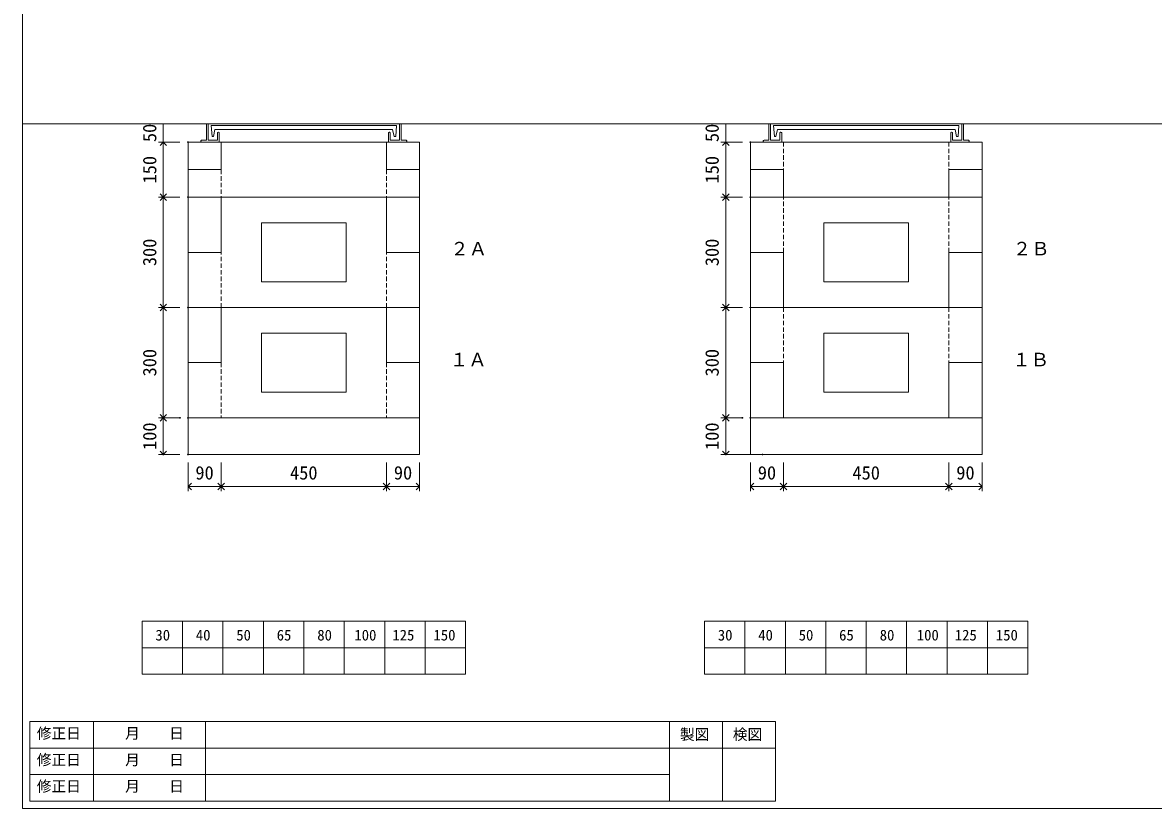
# Model space of a CAD drawing. Units: millimetres, scale not verified. Extents: x -4890 to 18490, y -2313 to 2312.
# Drawn here: x -1230 to 1846, y -1963 to 175 of the extents above; entities that cross this region are included whole.
import ezdxf
from ezdxf.enums import TextEntityAlignment as Align

# ---------------------------------------------------------------- set-up
doc = ezdxf.new("R2010")
doc.units = ezdxf.units.MM
doc.header["$LTSCALE"] = 10
doc.header["$PDMODE"] = 32
doc.header["$PDSIZE"] = 2
doc.linetypes.add('DASHED1', pattern=[1.8, 1.2, -0.6])
doc.layers.add('0-1_Defpoints', color=7, linetype='Continuous')
for name, color, linetype, lineweight in [('0-2_waku', 7, 'Continuous', 18), ('0-3_gaikei', 7, 'Continuous', 18), ('0-4_kakure', 7, 'Continuous', 18), ('0-5_sunpou', 7, 'Continuous', 5), ('0-8_hole', 7, 'Continuous', 18), ('0-9_uchigawa', 6, 'Continuous', 18), ('0-A_moji', 7, 'Continuous', 18), ('0-C_futa', 3, 'Continuous', 18), ('0-D_GL', 4, 'Continuous', 18)]:
    doc.layers.add(name, color=color, linetype=linetype, lineweight=lineweight)
doc.styles.add('ＭＳ ゴシック', font='')
doc.styles.get('ＭＳ ゴシック').set_extended_font_data('MS Gothic')

# ---------------------------------------------------------------- blocks, each defined once
blk = doc.blocks.new('_Open90')
at = {"layer": '0-5_sunpou'}
blk.add_line((0, 0), (-1, 0), dxfattribs=at)
blk.add_lwpolyline([(-0.5, 0.5), (0, 0), (-0.5, -0.5)], dxfattribs=at)
blk = doc.blocks.new('D7')
at = {"layer": '0-1_Defpoints'}
for p in [(667.32, 1891.86), (600.08, 1591.86), (667.32, 1591.86)]:
    blk.add_point(p, dxfattribs=at)
at = {"layer": '0-5_sunpou'}
for p, q in [((645.32, 1891.86), (587.08, 1891.86)), ((600.08, 1873.86), (600.08, 1609.86)), ((645.32, 1591.86), (587.08, 1591.86))]:
    blk.add_line(p, q, dxfattribs=at)
at = {"layer": '0-5_sunpou', "xscale": 18, "yscale": 18}
for p, rotation in [((600.08, 1891.86), 90), ((600.08, 1591.86), 270)]:
    blk.add_blockref('_Open90', p, dxfattribs=dict(at, rotation=rotation))
at = {"layer": '0-5_sunpou', "style": 'ＭＳ ゴシック'}
blk.add_text('300', height=36.66, rotation=90, dxfattribs=at).set_placement((592.08, 1704.36), align=Align.BOTTOM_LEFT)
blk = doc.blocks.new('D8')
at = {"layer": '0-1_Defpoints'}
for p in [(667.32, 1591.86), (600.08, 1291.86), (667.32, 1291.86)]:
    blk.add_point(p, dxfattribs=at)
at = {"layer": '0-5_sunpou'}
for p, q in [((645.32, 1591.86), (587.08, 1591.86)), ((600.08, 1573.86), (600.08, 1309.86)), ((645.32, 1291.86), (587.08, 1291.86))]:
    blk.add_line(p, q, dxfattribs=at)
at = {"layer": '0-5_sunpou', "xscale": 18, "yscale": 18}
for p, rotation in [((600.08, 1591.86), 90), ((600.08, 1291.86), 270)]:
    blk.add_blockref('_Open90', p, dxfattribs=dict(at, rotation=rotation))
at = {"layer": '0-5_sunpou', "style": 'ＭＳ ゴシック'}
blk.add_text('300', height=36.66, rotation=90, dxfattribs=at).set_placement((592.08, 1404.36), align=Align.BOTTOM_LEFT)
blk = doc.blocks.new('D9')
at = {"layer": '0-1_Defpoints'}
for p in [(667.32, 2041.86), (600.08, 1891.86), (667.32, 1891.86)]:
    blk.add_point(p, dxfattribs=at)
at = {"layer": '0-5_sunpou'}
for p, q in [((645.32, 2041.86), (587.08, 2041.86)), ((600.08, 2023.86), (600.08, 1909.86)), ((645.32, 1891.86), (587.08, 1891.86))]:
    blk.add_line(p, q, dxfattribs=at)
at = {"layer": '0-5_sunpou', "xscale": 18, "yscale": 18}
for p, rotation in [((600.08, 2041.86), 90), ((600.08, 1891.86), 270)]:
    blk.add_blockref('_Open90', p, dxfattribs=dict(at, rotation=rotation))
at = {"layer": '0-5_sunpou', "style": 'ＭＳ ゴシック'}
blk.add_text('150', height=36.66, rotation=90, dxfattribs=at).set_placement((592.08, 1929.36), align=Align.BOTTOM_LEFT)
blk = doc.blocks.new('D10')
at = {"layer": '0-1_Defpoints'}
for p in [(2197.32, 1591.86), (2130.08, 1291.86), (2197.32, 1291.86)]:
    blk.add_point(p, dxfattribs=at)
at = {"layer": '0-5_sunpou'}
for p, q in [((2175.32, 1591.86), (2117.08, 1591.86)), ((2130.08, 1573.86), (2130.08, 1309.86)), ((2175.32, 1291.86), (2117.08, 1291.86))]:
    blk.add_line(p, q, dxfattribs=at)
at = {"layer": '0-5_sunpou', "xscale": 18, "yscale": 18}
for p, rotation in [((2130.08, 1591.86), 90), ((2130.08, 1291.86), 270)]:
    blk.add_blockref('_Open90', p, dxfattribs=dict(at, rotation=rotation))
at = {"layer": '0-5_sunpou', "style": 'ＭＳ ゴシック'}
blk.add_text('300', height=36.66, rotation=90, dxfattribs=at).set_placement((2122.08, 1404.36), align=Align.BOTTOM_LEFT)
blk = doc.blocks.new('D11')
at = {"layer": '0-1_Defpoints'}
for p in [(2175.32, 1291.86), (2130.08, 1191.86), (2230.32, 1191.86)]:
    blk.add_point(p, dxfattribs=at)
at = {"layer": '0-5_sunpou'}
for p, q in [((2153.32, 1291.86), (2117.08, 1291.86)), ((2130.08, 1273.86), (2130.08, 1209.86)), ((2208.32, 1191.86), (2117.08, 1191.86))]:
    blk.add_line(p, q, dxfattribs=at)
at = {"layer": '0-5_sunpou', "xscale": 18, "yscale": 18}
for p, rotation in [((2130.08, 1291.86), 90), ((2130.08, 1191.86), 270)]:
    blk.add_blockref('_Open90', p, dxfattribs=dict(at, rotation=rotation))
at = {"layer": '0-5_sunpou', "style": 'ＭＳ ゴシック'}
blk.add_text('100', height=36.66, rotation=90, dxfattribs=at).set_placement((2122.08, 1204.36), align=Align.BOTTOM_LEFT)
blk = doc.blocks.new('D12')
at = {"layer": '0-1_Defpoints'}
for p in [(2197.32, 2041.86), (2130.08, 1891.86), (2197.32, 1891.86)]:
    blk.add_point(p, dxfattribs=at)
at = {"layer": '0-5_sunpou'}
for p, q in [((2175.32, 2041.86), (2117.08, 2041.86)), ((2130.08, 2023.86), (2130.08, 1909.86)), ((2175.32, 1891.86), (2117.08, 1891.86))]:
    blk.add_line(p, q, dxfattribs=at)
at = {"layer": '0-5_sunpou', "xscale": 18, "yscale": 18}
for p, rotation in [((2130.08, 2041.86), 90), ((2130.08, 1891.86), 270)]:
    blk.add_blockref('_Open90', p, dxfattribs=dict(at, rotation=rotation))
at = {"layer": '0-5_sunpou', "style": 'ＭＳ ゴシック'}
blk.add_text('150', height=36.66, rotation=90, dxfattribs=at).set_placement((2122.08, 1929.36), align=Align.BOTTOM_LEFT)
blk = doc.blocks.new('D13')
at = {"layer": '0-1_Defpoints'}
for p in [(2197.32, 1891.86), (2130.08, 1591.86), (2197.32, 1591.86)]:
    blk.add_point(p, dxfattribs=at)
at = {"layer": '0-5_sunpou'}
for p, q in [((2175.32, 1891.86), (2117.08, 1891.86)), ((2130.08, 1873.86), (2130.08, 1609.86)), ((2175.32, 1591.86), (2117.08, 1591.86))]:
    blk.add_line(p, q, dxfattribs=at)
at = {"layer": '0-5_sunpou', "xscale": 18, "yscale": 18}
for p, rotation in [((2130.08, 1891.86), 90), ((2130.08, 1591.86), 270)]:
    blk.add_blockref('_Open90', p, dxfattribs=dict(at, rotation=rotation))
at = {"layer": '0-5_sunpou', "style": 'ＭＳ ゴシック'}
blk.add_text('300', height=36.66, rotation=90, dxfattribs=at).set_placement((2122.08, 1704.36), align=Align.BOTTOM_LEFT)
blk = doc.blocks.new('D14')
at = {"layer": '0-1_Defpoints'}
for p in [(645.32, 1291.86), (600.08, 1191.86), (667.32, 1191.86)]:
    blk.add_point(p, dxfattribs=at)
at = {"layer": '0-5_sunpou'}
for p, q in [((623.32, 1291.86), (587.08, 1291.86)), ((600.08, 1273.86), (600.08, 1209.86)), ((645.32, 1191.86), (587.08, 1191.86))]:
    blk.add_line(p, q, dxfattribs=at)
at = {"layer": '0-5_sunpou', "xscale": 18, "yscale": 18}
for p, rotation in [((600.08, 1291.86), 90), ((600.08, 1191.86), 270)]:
    blk.add_blockref('_Open90', p, dxfattribs=dict(at, rotation=rotation))
at = {"layer": '0-5_sunpou', "style": 'ＭＳ ゴシック'}
blk.add_text('100', height=36.66, rotation=90, dxfattribs=at).set_placement((592.08, 1204.36), align=Align.BOTTOM_LEFT)

msp = doc.modelspace()

# ---------------------------------------------------------------- linework, layer by layer
at = {"layer": '0-2_waku'}
for p, q in [((-1229.76, 2312.43), (-1229.76, -1962.57)), ((-1229.76, 2312.43), (-1229.76, -1962.57)), ((-1229.76, 2312.43), (-1229.76, -1962.57)), ((-1229.76, 2312.43), (-1229.76, -1962.57)), ((-1229.76, 2312.43), (-1229.76, -1962.57)), ((-1229.76, 2312.43), (-1229.76, -1962.57)), ((-1229.76, 2312.43), (-1229.76, -1962.57)), ((-904.76, -1453.57), (-904.76, -1597.57)), ((-904.76, -1453.57), (-904.76, -1597.57)), ((-904.76, -1453.57), (-904.76, -1597.57)), ((-904.76, -1453.57), (-904.76, -1597.57)), ((-904.76, -1453.57), (-24.76, -1453.57)), ((-794.76, -1453.57), (-794.76, -1597.57)), ((-684.76, -1453.57), (-684.76, -1597.57)), ((-684.76, -1453.57), (-684.76, -1597.57)), ((-574.76, -1453.57), (-574.76, -1597.57)), ((-464.76, -1453.57), (-464.76, -1597.57)), ((-354.76, -1453.57), (-354.76, -1597.57)), ((-244.76, -1453.57), (-244.76, -1597.57)), ((-134.76, -1453.57), (-134.76, -1597.57)), ((-24.76, -1453.57), (-24.76, -1597.57)), ((625.24, -1453.57), (625.24, -1597.57)), ((625.24, -1453.57), (625.24, -1597.57)), ((625.24, -1453.57), (625.24, -1597.57)), ((625.24, -1453.57), (625.24, -1597.57)), ((625.24, -1453.57), (1505.24, -1453.57)), ((735.24, -1453.57), (735.24, -1597.57)), ((845.24, -1453.57), (845.24, -1597.57)), ((845.24, -1453.57), (845.24, -1597.57)), ((955.24, -1453.57), (955.24, -1597.57)), ((1065.24, -1453.57), (1065.24, -1597.57)), ((1175.24, -1453.57), (1175.24, -1597.57)), ((1285.24, -1453.57), (1285.24, -1597.57)), ((1395.24, -1453.57), (1395.24, -1597.57)), ((1505.24, -1453.57), (1505.24, -1597.57)), ((-1209.76, -1726.57), (-1209.76, -1942.57)), ((-1209.76, -1726.57), (818.24, -1726.57)), ((-1037.26, -1726.57), (-1037.26, -1942.57)), ((-732.26, -1726.57), (-732.26, -1942.57)), ((-732.26, -1726.57), (-732.26, -1942.57)), ((530.24, -1726.57), (530.24, -1942.57)), ((530.24, -1726.57), (530.24, -1942.57)), ((674.24, -1726.57), (674.24, -1942.57)), ((818.24, -1726.57), (818.24, -1942.57)), ((-1229.76, -1962.57), (4890.24, -1962.57)), ((-1229.76, -1962.57), (4890.24, -1962.57)), ((-1209.76, -1942.57), (818.24, -1942.57))]:
    msp.add_line(p, q, dxfattribs=at)
at = {"layer": '0-3_gaikei'}
for p, q in [((-779.76, -150.07), (-689.76, -150.07)), ((-779.76, -150.07), (-149.76, -150.07)), ((-779.76, -150.07), (-779.76, -300.07)), ((-689.76, -225.07), (-689.76, -150.07)), ((-239.76, -150.07), (-149.76, -150.07)), ((-239.76, -225.07), (-239.76, -150.07)), ((-149.76, -150.07), (-149.76, -300.07)), ((750.24, -150.07), (1380.24, -150.07)), ((750.24, -150.07), (1380.24, -150.07)), ((750.24, -150.07), (1380.24, -150.07)), ((750.24, -150.07), (1380.24, -150.07)), ((750.24, -150.07), (1380.24, -150.07)), ((750.24, -150.07), (840.24, -150.07)), ((750.24, -150.07), (750.24, -300.07)), ((1290.24, -150.07), (1380.24, -150.07)), ((1380.24, -150.07), (1380.24, -300.07)), ((-779.76, -225.07), (-689.76, -225.07)), ((-239.76, -225.07), (-149.76, -225.07)), ((750.24, -225.07), (840.24, -225.07)), ((840.24, -225.07), (840.24, -300.07)), ((1290.24, -225.07), (1290.24, -300.07)), ((1290.24, -225.07), (1380.24, -225.07)), ((-779.76, -300.07), (-149.76, -300.07)), ((-779.76, -940.07), (-779.76, -300.07)), ((-779.76, -300.07), (-149.76, -300.07)), ((-779.76, -300.07), (-149.76, -300.07)), ((-779.76, -300.07), (-149.76, -300.07)), ((-779.76, -300.07), (-149.76, -300.07)), ((-699.76, -300.07), (-229.76, -300.07)), ((-699.76, -300.07), (-229.76, -300.07)), ((-689.76, -300.07), (-689.76, -450.07)), ((-239.76, -300.07), (-239.76, -450.07)), ((-149.76, -940.07), (-149.76, -300.07)), ((750.24, -300.07), (1380.24, -300.07)), ((750.24, -300.07), (1380.24, -300.07)), ((750.24, -300.07), (1380.24, -300.07)), ((750.24, -300.07), (1380.24, -300.07)), ((750.24, -300.07), (1380.24, -300.07)), ((750.24, -940.07), (750.24, -300.07)), ((830.24, -300.07), (1300.24, -300.07)), ((830.24, -300.07), (1300.24, -300.07)), ((1380.24, -940.07), (1380.24, -300.07)), ((-779.76, -450.07), (-689.76, -450.07)), ((-239.76, -450.07), (-149.76, -450.07)), ((-149.76, -600.07), (-149.76, -440.07)), ((750.24, -450.07), (840.24, -450.07)), ((840.24, -450.07), (840.24, -600.07)), ((1290.24, -450.07), (1290.24, -600.07)), ((1290.24, -450.07), (1380.24, -450.07)), ((1380.24, -600.07), (1380.24, -440.07)), ((-779.76, -600.07), (-149.76, -600.07)), ((-779.76, -600.07), (-149.76, -600.07)), ((-779.76, -600.07), (-149.76, -600.07)), ((-699.76, -600.07), (-229.76, -600.07)), ((-699.76, -600.07), (-229.76, -600.07)), ((-689.76, -600.07), (-689.76, -750.07)), ((-239.76, -600.07), (-239.76, -750.07)), ((750.24, -600.07), (1380.24, -600.07)), ((750.24, -600.07), (1380.24, -600.07)), ((750.24, -600.07), (1380.24, -600.07)), ((830.24, -600.07), (1300.24, -600.07)), ((830.24, -600.07), (1300.24, -600.07)), ((-779.76, -660.07), (-779.76, -1000.07)), ((-149.76, -660.07), (-149.76, -1000.07)), ((750.24, -660.07), (750.24, -1000.07)), ((1380.24, -660.07), (1380.24, -1000.07)), ((-779.76, -750.07), (-689.76, -750.07)), ((-239.76, -750.07), (-149.76, -750.07)), ((750.24, -750.07), (840.24, -750.07)), ((840.24, -750.07), (840.24, -900.07)), ((1290.24, -750.07), (1290.24, -900.07)), ((1290.24, -750.07), (1380.24, -750.07)), ((-779.76, -900.07), (-149.76, -900.07)), ((-779.76, -900.07), (-149.76, -900.07)), ((750.24, -900.07), (1380.24, -900.07)), ((750.24, -900.07), (1380.24, -900.07)), ((-779.76, -1000.07), (-149.76, -1000.07)), ((-779.76, -1000.07), (-149.76, -1000.07)), ((-779.76, -1000.07), (-149.76, -1000.07)), ((750.24, -1000.07), (1380.24, -1000.07)), ((750.24, -1000.07), (1380.24, -1000.07))]:
    msp.add_line(p, q, dxfattribs=at)
at = {"layer": '0-4_kakure', "linetype": 'DASHED1', "lineweight": 5}
for p, q in [((840.24, -150.07), (840.24, -225.07)), ((1290.24, -150.07), (1290.24, -225.07)), ((-689.76, -225.07), (-689.76, -300.07)), ((-239.76, -225.07), (-239.76, -300.07)), ((840.24, -450.07), (840.24, -300.07)), ((1290.24, -450.07), (1290.24, -300.07)), ((-689.76, -600.07), (-689.76, -450.07)), ((-239.76, -600.07), (-239.76, -450.07)), ((840.24, -600.07), (840.24, -750.07)), ((1290.24, -600.07), (1290.24, -750.07)), ((-689.76, -750.07), (-689.76, -900.07)), ((-239.76, -750.07), (-239.76, -900.07))]:
    msp.add_line(p, q, dxfattribs=at)
at = {"layer": '0-5_sunpou'}
for p, q in [((-801.76, -100.07), (-860, -100.07)), ((-847, -100.07), (-847, -150.07)), ((728.24, -100.07), (670, -100.07)), ((683, -100.07), (683, -150.07)), ((-801.76, -150.07), (-860, -150.07)), ((728.24, -150.07), (670, -150.07)), ((-801.76, -300.07), (-860, -300.07)), ((728.24, -300.07), (670, -300.07)), ((-779.76, -1022.07), (-779.76, -1100)), ((-689.76, -1022.07), (-689.76, -1100)), ((-689.76, -1022.07), (-689.76, -1100)), ((-239.76, -1022.07), (-239.76, -1100)), ((-239.76, -1022.07), (-239.76, -1100)), ((-149.76, -1022.07), (-149.76, -1100)), ((750.24, -1022.07), (750.24, -1100)), ((840.24, -1022.07), (840.24, -1100)), ((840.24, -1022.07), (840.24, -1100)), ((1290.24, -1022.07), (1290.24, -1100)), ((1290.24, -1022.07), (1290.24, -1100)), ((1380.24, -1022.07), (1380.24, -1100)), ((-761.76, -1087), (-707.76, -1087)), ((-671.76, -1087), (-257.76, -1087)), ((-221.76, -1087), (-167.76, -1087)), ((768.24, -1087), (822.24, -1087)), ((858.24, -1087), (1272.24, -1087)), ((1308.24, -1087), (1362.24, -1087))]:
    msp.add_line(p, q, dxfattribs=at)
at = {"layer": '0-8_hole'}
for p, q in [((-904.76, -1525.57), (-24.76, -1525.57)), ((625.24, -1525.57), (1505.24, -1525.57)), ((-904.76, -1597.57), (-24.76, -1597.57)), ((625.24, -1597.57), (1505.24, -1597.57)), ((-1209.76, -1798.57), (818.24, -1798.57)), ((-1209.76, -1870.57), (530.24, -1870.57))]:
    msp.add_line(p, q, dxfattribs=at)
at = {"layer": '0-9_uchigawa'}
for p, q in [((-579.76, -370.07), (-349.76, -370.07)), ((-579.76, -530.07), (-579.76, -370.07)), ((-349.76, -530.07), (-349.76, -370.07)), ((950.24, -370.07), (1180.24, -370.07)), ((950.24, -530.07), (950.24, -370.07)), ((1180.24, -530.07), (1180.24, -370.07)), ((-579.76, -530.07), (-349.76, -530.07)), ((950.24, -530.07), (1180.24, -530.07)), ((-579.76, -830.07), (-579.76, -670.07)), ((-579.76, -670.07), (-349.76, -670.07)), ((-349.76, -830.07), (-349.76, -670.07)), ((950.24, -670.07), (1180.24, -670.07)), ((950.24, -830.07), (950.24, -670.07)), ((1180.24, -830.07), (1180.24, -670.07)), ((-579.76, -830.07), (-349.76, -830.07)), ((950.24, -830.07), (1180.24, -830.07))]:
    msp.add_line(p, q, dxfattribs=at)
at = {"layer": '0-C_futa'}
for p, q in [((-729.76, -102.07), (-729.76, -145.07)), ((-727.76, -100.07), (-724.76, -100.07)), ((-724.76, -100.07), (-724.76, -145.07)), ((-716.94, -104.57), (-212.62, -104.57)), ((-716.94, -104.57), (-714.46, -134.57)), ((-706.43, -115.57), (-710.74, -134.57)), ((-706.43, -115.57), (-223.09, -115.57)), ((-223.09, -115.57), (-218.77, -134.57)), ((-212.62, -104.57), (-214.87, -134.57)), ((-204.76, -100.07), (-204.76, -145.07)), ((-204.76, -100.07), (-201.76, -100.07)), ((-199.76, -102.07), (-199.76, -145.07)), ((800.24, -102.07), (800.24, -145.07)), ((802.24, -100.07), (805.24, -100.07)), ((805.24, -100.07), (805.24, -145.07)), ((813.06, -104.57), (1317.38, -104.57)), ((813.06, -104.57), (815.54, -134.57)), ((823.57, -115.57), (819.26, -134.57)), ((823.57, -115.57), (1306.91, -115.57)), ((1306.91, -115.57), (1311.23, -134.57)), ((1317.38, -104.57), (1315.13, -134.57)), ((1325.24, -100.07), (1325.24, -145.07)), ((1325.24, -100.07), (1328.24, -100.07)), ((1330.24, -102.07), (1330.24, -145.07)), ((-744.76, -147.07), (-744.76, -148.07)), ((-742.76, -145.07), (-729.76, -145.07)), ((-694.76, -150.07), (-742.76, -150.07)), ((-724.76, -145.07), (-699.76, -145.07)), ((-714.46, -134.57), (-710.74, -134.57)), ((-699.76, -125.07), (-699.76, -145.07)), ((-697.76, -123.07), (-696.76, -123.07)), ((-694.76, -125.07), (-694.76, -150.07)), ((-234.76, -125.07), (-234.76, -150.07)), ((-234.76, -150.07), (-186.76, -150.07)), ((-231.76, -123.07), (-232.76, -123.07)), ((-229.76, -125.07), (-229.76, -145.07)), ((-204.76, -145.07), (-229.76, -145.07)), ((-214.87, -134.57), (-218.77, -134.57)), ((-186.76, -145.07), (-199.76, -145.07)), ((-184.76, -147.07), (-184.76, -148.07)), ((785.24, -147.07), (785.24, -148.07)), ((787.24, -145.07), (800.24, -145.07)), ((835.24, -150.07), (787.24, -150.07)), ((805.24, -145.07), (830.24, -145.07)), ((815.54, -134.57), (819.26, -134.57)), ((830.24, -125.07), (830.24, -145.07)), ((832.24, -123.07), (833.24, -123.07)), ((835.24, -125.07), (835.24, -150.07)), ((1295.24, -125.07), (1295.24, -150.07)), ((1295.24, -150.07), (1343.24, -150.07)), ((1298.24, -123.07), (1297.24, -123.07)), ((1300.24, -125.07), (1300.24, -145.07)), ((1325.24, -145.07), (1300.24, -145.07)), ((1315.13, -134.57), (1311.23, -134.57)), ((1343.24, -145.07), (1330.24, -145.07)), ((1345.24, -147.07), (1345.24, -148.07))]:
    msp.add_line(p, q, dxfattribs=at)
for centre, start, end in [((-727.76, -102.07), 90, 180), ((-201.76, -102.07), 0, 90), ((802.24, -102.07), 90, 180), ((1328.24, -102.07), 0, 90), ((-742.76, -147.07), 90, 180), ((-742.76, -148.07), 180, 270), ((-697.76, -125.07), 90, 180), ((-696.76, -125.07), 0, 90), ((-232.76, -125.07), 90, 180), ((-231.76, -125.07), 0, 90), ((-186.76, -147.07), 0, 90), ((-186.76, -148.07), 270, 0), ((787.24, -147.07), 90, 180), ((787.24, -148.07), 180, 270), ((832.24, -125.07), 90, 180), ((833.24, -125.07), 0, 90), ((1297.24, -125.07), 90, 180), ((1298.24, -125.07), 0, 90), ((1343.24, -147.07), 0, 90), ((1343.24, -148.07), 270, 0)]:
    msp.add_arc(centre, 2, start, end, dxfattribs=at)
at = {"layer": '0-D_GL'}
msp.add_line((-1229.76, -100.07), (4890.24, -100.07), dxfattribs=at)
msp.add_line((-1229.76, -100.07), (4890.24, -100.07), dxfattribs=at)

# ---------------------------------------------------------------- block references
at = {"layer": '0-5_sunpou'}
for name in ['D9', 'D12', 'D7', 'D13', 'D8', 'D10', 'D14', 'D11']:
    msp.add_blockref(name, (-1447.07, -2191.94), dxfattribs=at)
at = {"layer": '0-5_sunpou', "xscale": 18, "yscale": 18, "rotation": 180}
for p in [(-779.76, -1087), (-689.76, -1087), (-239.76, -1087), (750.24, -1087), (840.24, -1087), (1290.24, -1087)]:
    msp.add_blockref('_Open90', p, dxfattribs=at)
at = {"layer": '0-5_sunpou', "xscale": 18, "yscale": 18}
for p in [(-689.76, -1087), (-239.76, -1087), (-149.76, -1087), (840.24, -1087), (1290.24, -1087), (1380.24, -1087)]:
    msp.add_blockref('_Open90', p, dxfattribs=at)

# ---------------------------------------------------------------- texts
at = {"layer": '0-5_sunpou', "style": 'ＭＳ ゴシック'}
for p in [(-855, -150.07), (675, -150.07)]:
    msp.add_text('50', height=36.66, rotation=90, dxfattribs=at).set_placement(p, align=Align.BOTTOM_LEFT)
for s, p in [('90', (-759.76, -1079)), ('450', (-502.26, -1079)), ('90', (-219.76, -1079)), ('90', (770.24, -1079)), ('450', (1027.74, -1079)), ('90', (1310.24, -1079))]:
    msp.add_text(s, height=36.66, dxfattribs=at).set_placement(p, align=Align.BOTTOM_LEFT)
at = {"layer": '0-A_moji', "style": 'ＭＳ ゴシック'}
for s, height, p in [('２Ａ', 36.66, (-65.94, -469.16)), ('２Ｂ', 36.66, (1464.06, -469.16)), ('１Ａ', 36.66, (-67.25, -771.02)), ('１Ｂ', 36.66, (1462.75, -771.02)), ('30', 29.33, (-868.51, -1514.68)), ('40', 29.33, (-758.51, -1514.68)), ('50', 29.33, (-648.51, -1514.68)), ('65', 29.33, (-538.51, -1514.68)), ('80', 29.33, (-428.1, -1514.68)), ('100', 29.33, (-327.23, -1514.68)), ('125', 29.33, (-223.84, -1514.68)), ('150', 29.33, (-112.08, -1514.68)), ('30', 29.33, (661.49, -1514.68)), ('40', 29.33, (771.49, -1514.68)), ('50', 29.33, (881.49, -1514.68)), ('65', 29.33, (991.49, -1514.68)), ('80', 29.33, (1101.9, -1514.68)), ('100', 29.33, (1202.77, -1514.68)), ('125', 29.33, (1306.16, -1514.68)), ('150', 29.33, (1417.92, -1514.68)), ('修正日', 29.33, (-1191.11, -1781.87)), ('\u3000\u3000月\u3000\u3000日', 29.33, (-1030.96, -1781.87)), ('製図', 29.33, (558.3, -1784.82)), ('検図', 29.33, (702.3, -1784.82)), ('修正日', 29.33, (-1191.11, -1853.87)), ('\u3000\u3000月\u3000\u3000日', 29.33, (-1030.96, -1853.87)), ('修正日', 29.33, (-1191.11, -1925.87)), ('\u3000\u3000月\u3000\u3000日', 29.33, (-1030.96, -1925.87))]:
    msp.add_text(s, height=height, dxfattribs=at).set_placement(p, align=Align.BOTTOM_LEFT)

doc.saveas('drawing.dxf')
